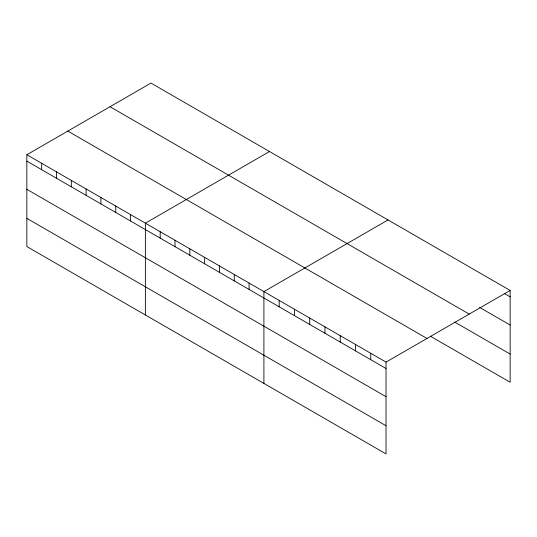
<?xml version="1.0" encoding="UTF-8"?>
<svg xmlns="http://www.w3.org/2000/svg" width="537" height="537" viewBox="0 0 537 537"><rect width="100%" height="100%" fill="white"/><g stroke="black" fill="none" stroke-linecap="round" stroke-linejoin="round"><path stroke-width="0.81" d="M386.029 396.695L386.029 362.113L26.85 154.743L26.85 246.55L386.029 453.919L386.029 396.695L26.85 189.319M430.352 336.189L510.15 382.257L510.15 290.45L150.971 83.081L26.85 154.743M269.5 151.515L145.379 223.17L145.379 314.984M388.029 219.942L263.909 291.604L263.909 383.411M386.029 362.113L510.15 290.45M504.599 293.638L510.15 296.847M479.622 307.406L510.15 325.033M110.011 106.729L469.19 314.098M454.638 322.025L510.15 354.071M67.81 131.095L426.989 338.464M26.85 161.134L386.029 368.51M26.85 218.364L386.029 425.734M370.765 353.299L370.765 359.696M355.501 344.486L355.501 350.883M340.236 335.672L340.236 342.069M324.972 326.858L324.972 333.255M309.701 318.045L309.701 324.442M294.437 309.231L294.437 315.628M279.173 300.418L279.173 306.815M249.094 283.053L249.094 289.45M234.273 274.494L234.273 280.891M219.458 265.943L219.458 272.34M204.644 257.391L204.644 263.788M189.83 248.832L189.83 255.229M175.008 240.281L175.008 246.678M160.194 231.729L160.194 238.119M130.565 214.619L130.565 221.016M115.744 206.067L115.744 212.457M100.929 197.509L100.929 203.906M86.115 188.957L86.115 195.354M71.3 180.405L71.3 186.795M56.479 171.847L56.479 178.244M41.664 163.295L41.664 169.692"/></g></svg>
